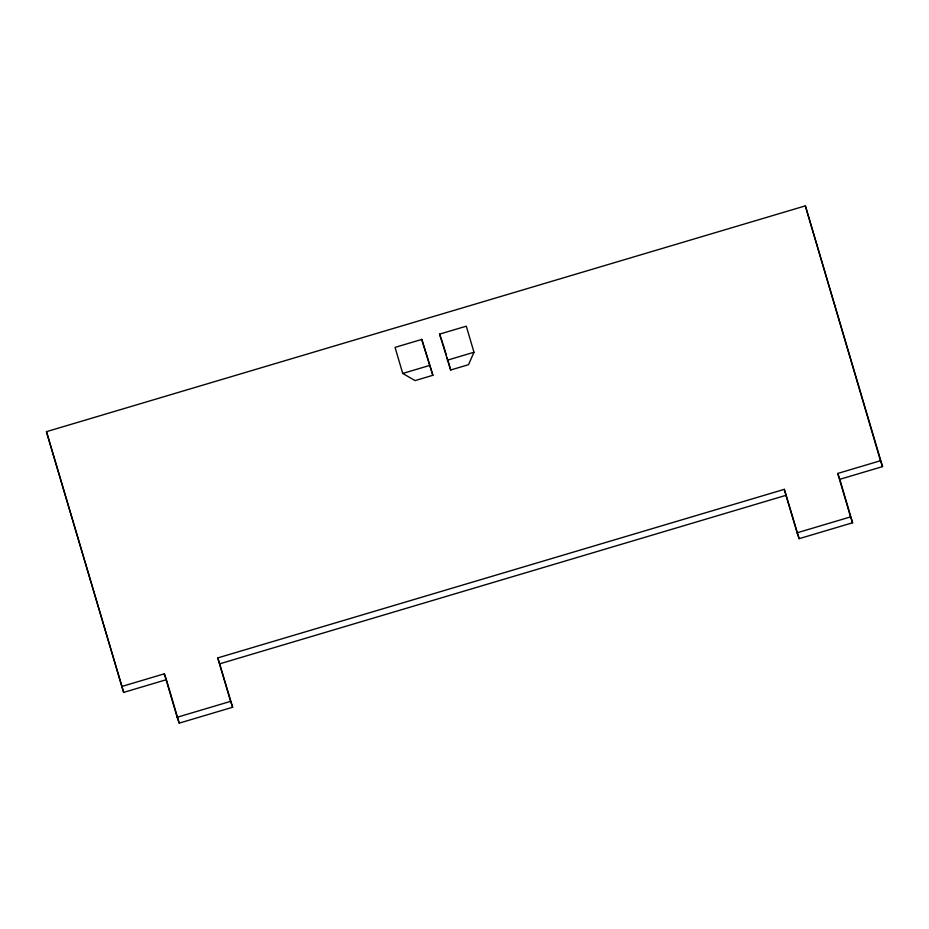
<?xml version="1.0" encoding="UTF-8"?>
<svg xmlns="http://www.w3.org/2000/svg" width="929" height="929" viewBox="0 0 929 929"><rect width="100%" height="100%" fill="white"/><g stroke="black" fill="none" stroke-linecap="round" stroke-linejoin="round"><path stroke-width="1.39" d="M473.987 352.254L468.506 364.691L450.693 369.997L439.58 334.138L466.3 326.184L473.987 352.254L447.267 360.208M839.793 479.318L852.601 522.772L799.161 538.669L784.297 489.351L217.792 657.906L232.656 707.236L179.216 723.134L166.407 679.691L123.65 692.407L46.45 431.671L805.35 205.866L882.55 466.602L839.793 479.318L837.737 473.442L880.495 460.726L882.55 466.602M421.766 339.433L395.046 347.388L402.733 373.458L415.066 380.6L432.879 375.293L421.766 339.433L432.879 375.293M402.733 373.458L429.453 365.503M121.594 686.531L164.352 673.815L166.407 679.691M219.848 663.782L786.352 495.215M164.352 673.815L177.16 717.258L230.601 701.36L232.656 707.236M784.297 489.351L797.105 532.793L850.546 516.896L852.601 522.772M797.105 532.793L799.161 538.669M439.58 334.138L442.576 342.708M177.16 717.258L179.216 723.134M46.45 431.671L123.65 692.407M805.35 205.866L880.495 460.726M837.737 473.442L850.546 516.896M443.005 343.927L446.245 354.901M447.046 357.653L450.693 369.997M217.792 657.906L230.601 701.36"/></g></svg>
